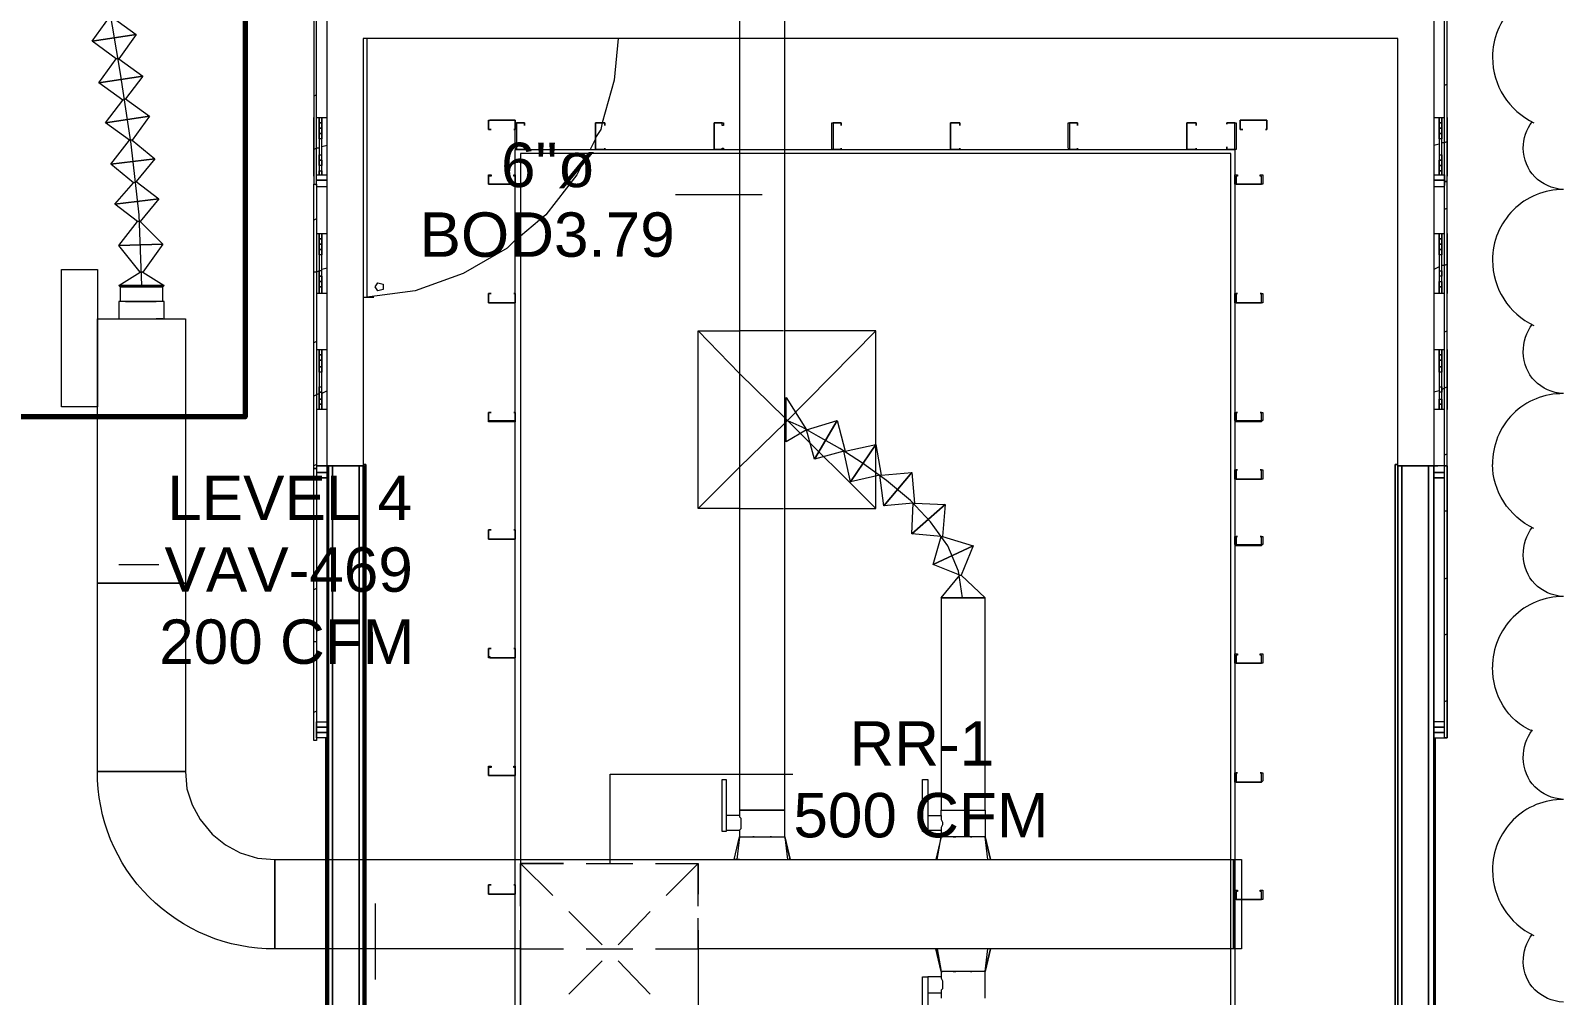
# Model space of a CAD drawing. Header units: metres. Extents: x 39 to 278, y -7 to 151.
# Drawn here: x 77.34 to 82.61, y 39.09 to 42.4 of the extents above; entities that cross this region are included whole.
import ezdxf

# ---------------------------------------------------------------- set-up
doc = ezdxf.new("R2010")
doc.units = ezdxf.units.M
doc.layers.add('HVAC - Ductos', color=5, linetype='Continuous', lineweight=50)
doc.layers.add('PDF_Geometry', color=7, linetype='Continuous', true_color=0xaaaaaa)
doc.layers.add('PDF_Text', color=7, linetype='Continuous')
doc.styles.add('PDF Helvetica', font='')
doc.styles.get('PDF Helvetica').set_extended_font_data('Helvetica')

msp = doc.modelspace()

# ---------------------------------------------------------------- linework, layer by layer
at = {"layer": 'HVAC - Ductos', "lineweight": 0}
for points in [[(77.542, 43.2247), (77.5511, 42.9771), (77.5786, 42.7388), (77.6107, 42.4959), (77.652, 42.253), (77.6886, 42.0101), (77.7161, 41.7671), (77.7253, 41.5242)], [(79.7786, 43.0963), (79.7786, 39.723), (79.7832, 39.723), (79.7924, 39.723), (79.8016, 39.723), (79.8199, 39.723), (79.8382, 39.723), (79.8566, 39.723), (79.8749, 39.723), (79.8932, 39.723), (79.9116, 39.723), (79.9208, 39.723), (79.9299, 39.723), (79.9345, 39.723), (79.9345, 43.0963)], [(77.6245, 42.4455), (77.707, 42.3859), (77.5557, 42.363), (77.6153, 42.4455), (77.5328, 42.5051), (77.684, 42.528), (77.6245, 42.4455), (77.6153, 42.4455)], [(77.6474, 42.3034), (77.7299, 42.2438), (77.5786, 42.2209), (77.6382, 42.3034), (77.5557, 42.363), (77.707, 42.3859), (77.6474, 42.3034), (77.6382, 42.3034)], [(77.6702, 42.1659), (77.7528, 42.1063), (77.6015, 42.0834), (77.6611, 42.1613), (77.5786, 42.2209), (77.7299, 42.2438), (77.6702, 42.1659), (77.6611, 42.1613)], [(77.6932, 42.0238), (77.7711, 41.9597), (77.6199, 41.9413), (77.684, 42.0238), (77.6015, 42.0834), (77.7528, 42.1063), (77.6932, 42.0238), (77.684, 42.0238)], [(77.707, 41.8817), (77.7849, 41.8222), (77.6336, 41.8038), (77.6978, 41.8771), (77.6199, 41.9413), (77.7711, 41.9597), (77.707, 41.8817), (77.6978, 41.8771)], [(79.8566, 41.8359), (79.5586, 41.8359)], [(77.7207, 41.7442), (77.7986, 41.6663), (77.6474, 41.6617), (77.7115, 41.7442), (77.6336, 41.8038), (77.7849, 41.8222), (77.7207, 41.7442), (77.7115, 41.7442)], [(77.7299, 41.5701), (77.8032, 41.5242), (77.6474, 41.5242), (77.7207, 41.5701), (77.6474, 41.6617), (77.7986, 41.6663), (77.7299, 41.5701), (77.7207, 41.5701)], [(77.8032, 41.4096), (77.8032, 41.4692), (77.7986, 41.4692), (77.7986, 41.5196), (77.8032, 41.5242), (77.794, 41.5242), (77.7803, 41.5242), (77.7528, 41.5242), (77.7253, 41.5242), (77.6978, 41.5242), (77.6702, 41.5242), (77.6565, 41.5242), (77.6474, 41.5242), (77.6565, 41.5242), (77.6702, 41.5242), (77.6978, 41.5242), (77.7253, 41.5242), (77.7528, 41.5242), (77.7803, 41.5242), (77.794, 41.5242), (77.8032, 41.5242)], [(77.6474, 41.5242), (77.652, 41.5196), (77.6565, 41.5196), (77.6702, 41.5196), (77.6978, 41.5196), (77.7253, 41.5196), (77.7528, 41.5196), (77.7757, 41.5196), (77.794, 41.5196), (77.7986, 41.5196), (77.794, 41.5196), (77.7757, 41.5196), (77.7528, 41.5196), (77.7253, 41.5196), (77.6978, 41.5196), (77.6702, 41.5196), (77.6565, 41.5196), (77.652, 41.5196), (77.652, 41.4692)], [(77.8032, 41.4692), (77.7986, 41.4692), (77.7894, 41.4692), (77.7803, 41.4692), (77.762, 41.4692), (77.7436, 41.4692), (77.7253, 41.4692), (77.707, 41.4692), (77.6886, 41.4692), (77.6702, 41.4692), (77.6611, 41.4692), (77.652, 41.4692), (77.6474, 41.4692), (77.6474, 41.4096), (77.652, 41.4096), (77.6611, 41.4096), (77.6702, 41.4096), (77.6886, 41.4096), (77.707, 41.4096), (77.7253, 41.4096), (77.7436, 41.4096), (77.7574, 41.4096), (77.7711, 41.4096)], [(77.6702, 41.4692), (77.6886, 41.4692), (77.707, 41.4692), (77.7253, 41.4692), (77.7436, 41.4692), (77.762, 41.4692), (77.7757, 41.4692)], [(77.7986, 41.4096), (77.794, 41.4096), (77.7849, 41.4096), (77.7757, 41.4096)], [(79.7786, 40.7588), (79.6366, 40.7588), (79.6366, 41.3684), (79.7786, 41.3684)], [(79.6366, 41.3684), (79.7786, 41.2217)], [(79.9299, 41.3684), (79.7786, 41.3684)], [(79.9345, 40.7588), (80.2462, 40.7588), (80.2462, 41.3684), (79.9345, 41.3684)], [(80.2462, 41.3684), (79.9345, 41.0521)], [(79.7786, 41.2217), (79.9345, 41.0705)], [(79.9345, 41.0521), (79.7786, 40.9009)], [(79.9345, 41.0705), (80.2462, 40.7588)], [(80.544, 40.4518), (80.5303, 40.5434), (80.4936, 40.6305), (80.434, 40.713), (80.3653, 40.7863), (80.2828, 40.8551), (80.2003, 40.9146), (80.1224, 40.9651), (80.049, 41.0063), (79.994, 41.0384), (79.9528, 41.0567), (79.939, 41.0613)], [(80.1362, 40.9559), (80.0353, 40.9284), (80.1132, 41.0613), (80.1408, 40.9559), (80.2462, 40.9788), (80.159, 40.8505), (80.1362, 40.9559), (80.1408, 40.9559)], [(80.2599, 40.8734), (80.159, 40.8505), (80.2462, 40.9788), (80.2645, 40.8734), (80.3699, 40.8826), (80.2736, 40.7679), (80.2599, 40.8734), (80.2645, 40.8734)], [(79.7786, 40.9009), (79.6366, 40.7588)], [(80.3745, 40.7771), (80.2736, 40.7679), (80.3699, 40.8826), (80.3791, 40.7771), (80.4845, 40.7725), (80.3699, 40.6717), (80.3745, 40.7771), (80.3791, 40.7771)], [(79.7786, 40.7588), (79.9299, 40.7588)], [(80.4708, 40.6625), (80.3699, 40.6717), (80.4845, 40.7725), (80.4753, 40.6625), (80.5808, 40.6305), (80.4432, 40.5663), (80.4708, 40.6625), (80.4753, 40.6625)], [(80.5349, 40.5296), (80.4432, 40.5663), (80.5808, 40.6305), (80.5395, 40.5296), (80.622, 40.4518), (80.4708, 40.4518), (80.4708, 39.723), (80.4799, 39.723), (80.4936, 39.723), (80.5074, 39.723), (80.5258, 39.723), (80.544, 39.723), (80.567, 39.723), (80.5853, 39.723), (80.599, 39.723), (80.6128, 39.723), (80.6174, 39.723), (80.622, 39.723), (80.622, 39.6313), (80.6174, 39.6313), (80.6128, 39.6313), (80.599, 39.6313), (80.5853, 39.6313), (80.567, 39.6313), (80.544, 39.6313), (80.5258, 39.6313), (80.5074, 39.6313), (80.4936, 39.6313), (80.4799, 39.6313), (80.4753, 39.6313), (80.4708, 39.6313), (80.4524, 39.5534)], [(77.6474, 40.5663), (77.7849, 40.5663)], [(80.4249, 39.7046), (80.4708, 39.7046), (80.4708, 39.723), (80.4799, 39.723), (80.4936, 39.723), (80.5074, 39.723), (80.5258, 39.723), (80.544, 39.723), (80.567, 39.723), (80.5853, 39.723), (80.599, 39.723), (80.6128, 39.723), (80.6174, 39.723), (80.622, 39.723), (80.622, 40.4518), (80.4708, 40.4518), (80.5349, 40.5296), (80.5395, 40.5296)], [(79.334, 39.5396), (79.334, 39.8467), (79.962, 39.8467)], [(79.7786, 39.5534), (79.774, 39.5534), (79.7649, 39.5534), (79.7603, 39.5534), (79.7786, 39.6313), (79.7832, 39.6313), (79.7878, 39.6313), (79.7924, 39.6313), (79.8016, 39.6313), (79.8199, 39.6313), (79.8382, 39.6313), (79.8566, 39.6313), (79.8749, 39.6313), (79.8932, 39.6313), (79.9116, 39.6313), (79.9208, 39.6313), (79.9253, 39.6313), (79.9299, 39.6313), (79.9345, 39.6313), (79.9345, 39.723), (79.9299, 39.723), (79.9208, 39.723), (79.9116, 39.723), (79.8932, 39.723), (79.8749, 39.723), (79.8566, 39.723), (79.8382, 39.723), (79.8199, 39.723), (79.8016, 39.723), (79.7924, 39.723), (79.7832, 39.723), (79.7786, 39.723), (79.7786, 39.7046), (79.7328, 39.7046)], [(79.7328, 39.7), (79.7328, 39.6955), (79.7328, 39.6909), (79.7328, 39.6863), (79.7328, 39.6771), (79.7328, 39.6725), (79.7328, 39.6634), (79.7328, 39.6588), (79.7328, 39.6542), (79.7786, 39.6542), (79.7786, 39.6313), (79.7695, 39.5534)], [(79.7786, 39.7046), (79.7786, 39.7), (79.7832, 39.6955), (79.7832, 39.6909), (79.7832, 39.6817), (79.7832, 39.6725), (79.7832, 39.6634), (79.7832, 39.6588), (79.7786, 39.6542)], [(80.4249, 39.7), (80.4249, 39.6955), (80.4249, 39.6909), (80.4249, 39.6863), (80.4249, 39.6771), (80.4249, 39.6725), (80.4249, 39.6634), (80.4249, 39.6588), (80.4249, 39.6542), (80.4708, 39.6542), (80.4708, 39.6313), (80.4753, 39.6313), (80.4708, 39.6313)], [(80.4708, 39.7046), (80.4708, 39.7), (80.4708, 39.6955), (80.4708, 39.6909), (80.4753, 39.6817), (80.4753, 39.6725), (80.4708, 39.6634), (80.4708, 39.6588), (80.4708, 39.6542)], [(79.7649, 39.5534), (79.7603, 39.5534), (79.7786, 39.6313)], [(79.7832, 39.6313), (79.7878, 39.6313)], [(79.8016, 39.6313), (79.8062, 39.6313)], [(79.852, 39.6313), (79.8566, 39.6313), (79.8612, 39.6313)], [(79.8795, 39.6313), (79.884, 39.6313), (79.8886, 39.6313), (79.884, 39.6313)], [(79.907, 39.6313), (79.9116, 39.6313)], [(79.9162, 39.6313), (79.9208, 39.6313)], [(79.9299, 39.6313), (79.9345, 39.6313), (79.9436, 39.5534)], [(79.9528, 39.5534), (79.9345, 39.6313), (79.9528, 39.5534)], [(80.457, 39.5534), (80.4708, 39.6313), (80.4524, 39.5534), (80.457, 39.5534), (80.4616, 39.5534), (80.4708, 39.5534)], [(80.6403, 39.5534), (80.622, 39.6313), (80.6403, 39.5534)], [(80.6312, 39.5534), (80.622, 39.6313)], [(80.2462, 38.3204), (79.6366, 38.93), (79.027, 38.93), (79.027, 39.2463), (78.1836, 39.2463), (78.1836, 39.5534), (81.4745, 39.5534), (81.4745, 39.2463), (79.6366, 39.2463), (79.6366, 38.93)], [(79.1736, 39.5396), (79.027, 39.5396), (79.027, 39.4342)], [(79.137, 39.4296), (79.027, 39.5396)], [(79.2516, 39.5396), (79.412, 39.5396)], [(79.4899, 39.5396), (79.6366, 39.5396), (79.6366, 39.4342)], [(79.7832, 39.5534), (79.8016, 39.5534), (79.8062, 39.5534)], [(79.8108, 39.5534), (79.8153, 39.5534), (79.8245, 39.5534), (79.8336, 39.5534), (79.8382, 39.5534)], [(79.8428, 39.5534), (79.8658, 39.5534), (79.8703, 39.5534)], [(79.8749, 39.5534), (79.8886, 39.5534), (79.8978, 39.5534), (79.9024, 39.5534), (79.9116, 39.5534), (79.9253, 39.5534)], [(79.8749, 39.5534), (79.8749, 39.5534)], [(79.9299, 39.5534), (79.939, 39.5534), (79.9436, 39.5534), (79.9482, 39.5534), (79.9528, 39.5534), (79.9482, 39.5534), (79.9528, 39.5534), (79.9482, 39.5534)], [(80.4524, 39.5534), (80.4524, 39.5534)], [(80.4753, 39.5534), (80.4936, 39.5534)], [(80.4982, 39.5534), (80.5028, 39.5534), (80.512, 39.5534), (80.5258, 39.5534), (80.5303, 39.5534), (80.5349, 39.5534), (80.5578, 39.5534), (80.5624, 39.5534), (80.567, 39.5534), (80.5808, 39.5534), (80.5899, 39.5534), (80.5945, 39.5534), (80.599, 39.5534), (80.6174, 39.5534), (80.6266, 39.5534)], [(80.6312, 39.5534), (80.6312, 39.5534)], [(80.6358, 39.5534), (80.6403, 39.5534)], [(80.6403, 39.5534), (80.6403, 39.5534)], [(78.5274, 39.4021), (78.5274, 39.1409)], [(79.3066, 39.26), (79.192, 39.3746)], [(79.027, 39.3517), (79.027, 39.2463), (79.1736, 39.2463)], [(79.4899, 39.2463), (79.6366, 39.2463), (79.6366, 39.3517)], [(79.2516, 39.2463), (79.412, 39.2463)], [(79.4716, 39.0904), (79.3616, 39.205)], [(80.457, 39.2463), (80.4708, 39.1684), (80.4708, 39.15), (80.4249, 39.15), (80.4249, 39.1454), (80.4249, 39.1409), (80.4249, 39.1363), (80.4249, 39.1317), (80.4249, 39.1225), (80.4249, 39.1179), (80.4249, 39.1088), (80.4249, 39.1042), (80.4249, 39.0996)], [(80.4708, 39.2463), (80.4616, 39.2463), (80.457, 39.2463), (80.4524, 39.2463)], [(80.4524, 39.2463), (80.4708, 39.1684), (80.4524, 39.2463)], [(80.4524, 39.2463), (80.4524, 39.2463)], [(80.4936, 39.2463), (80.4753, 39.2463)], [(80.6266, 39.2463), (80.6174, 39.2463), (80.599, 39.2463), (80.5945, 39.2463), (80.5899, 39.2463), (80.5808, 39.2463), (80.567, 39.2463), (80.5624, 39.2463), (80.5578, 39.2463), (80.5349, 39.2463), (80.5303, 39.2463), (80.5258, 39.2463), (80.512, 39.2463), (80.5028, 39.2463), (80.4982, 39.2463)], [(80.6403, 39.2463), (80.622, 39.1684), (80.6403, 39.2463), (80.6358, 39.2463)], [(80.622, 39.1684), (80.6312, 39.2463)], [(80.6312, 39.2463), (80.6312, 39.2463)], [(80.6403, 39.2463), (80.6403, 39.2463)], [(80.622, 39.0767), (80.622, 39.1684), (80.6174, 39.1684), (80.6128, 39.1684), (80.599, 39.1684), (80.5853, 39.1684), (80.567, 39.1684), (80.544, 39.1684), (80.5258, 39.1684), (80.5074, 39.1684), (80.4936, 39.1684), (80.4799, 39.1684), (80.4753, 39.1684), (80.4708, 39.1684), (80.4753, 39.1684), (80.4708, 39.1684)], [(80.4708, 39.15), (80.4708, 39.1454), (80.4753, 39.1363), (80.4753, 39.1271), (80.4753, 39.1179), (80.4753, 39.1088), (80.4708, 39.1042), (80.4708, 39.0996), (80.4708, 39.095)], [(80.4249, 39.095), (80.4708, 39.095), (80.4708, 39.0767)]]:
    msp.add_lwpolyline(points, dxfattribs=at)
for points in [[(82.7441, 42.6884, 0.424968), (82.6066, 42.5509, 0.417472), (82.3637, 42.308, 0.290844), (82.5058, 42.0834)], [(82.6066, 41.8542, 0.417516), (82.3637, 41.6113, 0.29064), (82.5058, 41.3867)], [(82.6066, 39.7596, 0.417516), (82.3637, 39.5167, 0.290643), (82.5058, 39.2921)]]:
    msp.add_lwpolyline(points, format="xyb", dxfattribs=at)
for points in [[(77.4503, 41.5792), (77.574, 41.5792), (77.574, 41.1072), (77.4503, 41.1072)], [(77.7986, 41.5196), (77.7894, 41.5196), (77.7757, 41.5196), (77.762, 41.5196), (77.7436, 41.5196), (77.7253, 41.5196), (77.707, 41.5196), (77.6886, 41.5196), (77.6702, 41.5196), (77.6611, 41.5196), (77.652, 41.5196), (77.6611, 41.5196), (77.6702, 41.5196), (77.6886, 41.5196), (77.707, 41.5196), (77.7253, 41.5196), (77.7436, 41.5196), (77.762, 41.5196), (77.7757, 41.5196), (77.7894, 41.5196)], [(77.8766, 41.4096), (77.8766, 40.5021), (77.574, 40.5021), (77.574, 41.4096)], [(80.1132, 41.0613), (80.0353, 40.9284), (80.0078, 41.0292), (79.939, 40.988), (79.939, 41.1392), (80.0078, 41.0292)], [(77.574, 39.8559), (77.574, 40.5021), (77.8766, 40.5021), (77.8766, 39.8559)], [(80.622, 40.4518), (80.6174, 40.4518), (80.6128, 40.4518), (80.599, 40.4518), (80.5853, 40.4518), (80.567, 40.4518), (80.544, 40.4518), (80.5258, 40.4518), (80.5074, 40.4518), (80.4936, 40.4518), (80.4799, 40.4518), (80.4708, 40.4518), (80.4799, 40.4518), (80.4936, 40.4518), (80.5074, 40.4518), (80.5258, 40.4518), (80.544, 40.4518), (80.567, 40.4518), (80.5853, 40.4518), (80.599, 40.4518), (80.6128, 40.4518), (80.6174, 40.4518)], [(79.719, 39.8284), (79.7328, 39.8284), (79.7328, 39.6496), (79.719, 39.6496)], [(80.4066, 39.8284), (80.4249, 39.8284), (80.4249, 39.6496), (80.4066, 39.6496)], [(79.8291, 39.6313), (79.8245, 39.6313)], [(80.5212, 39.6313), (80.5166, 39.6313), (80.512, 39.6313), (80.5166, 39.6313)], [(80.5762, 39.6313), (80.5716, 39.6313)], [(81.4745, 39.2463), (81.4745, 39.5534), (81.502, 39.5534), (81.502, 39.2463)], [(80.4249, 38.9713), (80.4066, 38.9713), (80.4066, 39.15), (80.4249, 39.15)], [(80.512, 39.1684), (80.5166, 39.1684), (80.5212, 39.1684), (80.5166, 39.1684)], [(80.5716, 39.1684), (80.5762, 39.1684)]]:
    msp.add_lwpolyline(points, close=True, dxfattribs=at)
msp.add_lwpolyline([(77.574, 39.8559), (77.8766, 39.8559), (77.8811, 39.7963), (77.8995, 39.7413), (77.927, 39.6909), (77.9682, 39.6404), (78.014, 39.6038), (78.0644, 39.5763), (78.124, 39.558), (78.1836, 39.5534), (78.1836, 39.2463, -0.417316)], format="xyb", close=True, dxfattribs=at)
for centre, radius, start, end in [((82.6024, 40.9142), 0.2388, 88.9998, 181.0002), ((82.6052, 40.2147), 0.2416, 89.6739, 180.3101)]:
    msp.add_arc(centre, radius, start, end, dxfattribs=at)
for points in [[(82.4691, 41.9963), (82.4691, 42.0284), (82.4782, 42.0605), (82.5012, 42.088)], [(82.6066, 41.8542), (82.5287, 41.8588), (82.4691, 41.9184), (82.4691, 41.9963)], [(82.4691, 41.2951), (82.4691, 41.3317), (82.4782, 41.3638), (82.5012, 41.3913)], [(82.6066, 41.153), (82.5287, 41.1576), (82.4691, 41.2171), (82.4691, 41.2951)], [(82.5058, 40.69), (82.4187, 40.7313), (82.3637, 40.8184), (82.3637, 40.9101)], [(82.4691, 40.5984), (82.4691, 40.635), (82.4782, 40.6671), (82.5012, 40.6946)], [(82.6066, 40.4563), (82.5287, 40.4609), (82.4691, 40.5205), (82.4691, 40.5984)], [(82.5012, 39.9934), (82.4141, 40.03), (82.3637, 40.1171), (82.3637, 40.2134)], [(82.4691, 39.9018), (82.4691, 39.9384), (82.4782, 39.9705), (82.5012, 39.998)], [(82.6066, 39.7596), (82.5287, 39.7642), (82.4691, 39.8238), (82.4691, 39.9018)], [(82.4691, 39.2004), (82.4691, 39.2371), (82.4782, 39.2692), (82.5012, 39.2967)], [(82.6066, 39.063), (82.5287, 39.0676), (82.4691, 39.1271), (82.4691, 39.2004)]]:
    msp.add_open_spline(points, degree=3, dxfattribs=at)
at = {"layer": 'PDF_Geometry', "lineweight": 0}
for points in [[(78.3166, 45.7868), (78.3257, 45.7868), (78.3257, 44.8059), (78.3166, 44.8059), (78.3166, 43.8297), (78.3257, 43.8297), (78.3257, 42.8534), (78.3166, 42.8534), (78.3166, 41.8725), (78.3257, 41.8725), (78.3257, 40.8963), (78.3166, 40.8963)], [(78.3624, 39.9705), (78.3624, 36.5742), (78.3624, 39.9705), (78.3257, 39.9705), (78.3257, 39.9613), (78.3166, 39.9613), (78.3166, 40.8963), (78.3166, 41.8725), (78.3257, 41.8725), (78.3257, 42.8534), (78.3166, 42.8534), (78.3166, 43.8297), (78.3257, 43.8297), (78.3257, 44.8059), (78.3166, 44.8059), (78.3166, 45.7868), (78.3257, 45.7868)], [(82.1987, 39.9705), (82.2078, 39.9705), (82.2078, 40.9055), (82.2078, 39.9705), (82.1987, 39.9705), (82.1987, 40.9055), (82.2078, 40.9055), (82.2078, 41.8817), (82.1987, 41.8817), (82.1987, 42.858), (82.2078, 42.858), (82.2078, 43.8389), (82.1987, 43.8389), (82.1987, 44.8151), (82.2078, 44.8151), (82.2078, 45.7913)], [(82.2078, 40.9055), (82.1987, 40.9055), (82.1987, 41.8817), (82.2078, 41.8817), (82.2078, 42.858), (82.1987, 42.858), (82.1987, 43.8389), (82.2078, 43.8389), (82.2078, 44.8151), (82.1987, 44.8151), (82.1987, 45.7913), (82.2078, 45.7913)], [(78.4998, 41.483), (78.4998, 42.3722)], [(79.3616, 42.3722), (79.3478, 42.2301), (79.3066, 42.0834), (79.302, 42.0605), (79.2836, 42.033)], [(82.2078, 42.2163), (82.1987, 42.2117)], [(78.3257, 42.1797), (78.3166, 42.1751)], [(78.3166, 41.9001), (78.3166, 42.1018)], [(78.3257, 42.1018), (78.3349, 42.1018), (78.3349, 41.9047), (78.3349, 41.9184), (78.344, 41.9184), (78.344, 41.9047), (78.344, 42.1018), (78.3624, 42.1018)], [(82.162, 42.1018), (82.1804, 42.1018), (82.1804, 41.9047), (82.1804, 41.9184), (82.1895, 41.9184), (82.1895, 41.9047), (82.1895, 42.1018), (82.1987, 42.1018)], [(82.2078, 42.1018), (82.2078, 41.9001)], [(78.9262, 42.0605), (78.9262, 42.0605)], [(79.0041, 42.0605), (79.0041, 42.0605)], [(79.0132, 42.0834), (79.0132, 42.0834)], [(79.0407, 42.0742), (79.0407, 42.0742)], [(79.3157, 42.0742), (79.3157, 42.0742)], [(79.6916, 42.0834), (79.6916, 42.0834)], [(79.6916, 42.0834), (79.6916, 42.0834)], [(80.0995, 42.0834), (80.0995, 42.0834)], [(80.127, 42.0742), (80.127, 42.0742)], [(80.5028, 42.0834), (80.5028, 42.0834)], [(80.5028, 42.0834), (80.5028, 42.0834)], [(80.5349, 42.0742), (80.5349, 42.0742)], [(80.9108, 42.0834), (80.9108, 42.0834)], [(80.9382, 42.0742), (80.9382, 42.0742)], [(81.3141, 42.0834), (81.3141, 42.0834)], [(81.3141, 42.0834), (81.3141, 42.0834)], [(81.3462, 42.0742), (81.3462, 42.0742)], [(81.4516, 42.0788), (81.4516, 42.0788)], [(81.4791, 42.0834), (81.4791, 42.0834)], [(81.5066, 42.0605), (81.5066, 42.0605)], [(81.5845, 42.0605), (81.5845, 42.0605)], [(78.3349, 41.9963), (78.3257, 41.9963), (78.3166, 41.9917)], [(78.3624, 42.0055), (78.344, 42.0009)], [(79.0407, 41.9963), (79.0407, 41.9963)], [(79.2836, 42.0284), (79.2653, 41.9917)], [(79.3157, 41.9963), (79.3157, 41.9963)], [(80.127, 41.9963), (80.127, 41.9963)], [(80.5349, 41.9963), (80.5349, 41.9963)], [(80.9382, 41.9963), (80.9382, 41.9963)], [(81.3462, 41.9963), (81.3462, 41.9963)], [(81.4516, 42.0009), (81.4516, 42.0009)], [(82.1804, 42.0101), (82.162, 42.0055)], [(82.2078, 42.0192), (82.1987, 42.0147), (82.1895, 42.0147)], [(78.344, 41.9551), (78.344, 41.9367), (78.3349, 41.9367), (78.3349, 41.9184), (78.344, 41.9184), (78.344, 41.9367), (78.3349, 41.9367), (78.3349, 41.9551), (78.344, 41.9551), (78.3349, 41.9551), (78.3349, 41.9734), (78.344, 41.9734)], [(79.2562, 41.978), (79.2194, 41.9047), (79.114, 41.7671), (79.027, 41.6938)], [(82.1804, 41.9734), (82.1895, 41.9734)], [(82.1895, 41.9551), (82.1804, 41.9551)], [(82.1895, 41.9734), (82.1895, 41.9551)], [(78.3257, 41.8679), (78.3257, 41.8863), (78.3624, 41.8863), (78.3257, 41.8863), (78.3257, 41.9047), (78.3624, 41.9047)], [(82.162, 41.9047), (82.1987, 41.9047), (82.1987, 41.8863), (82.1987, 41.8679)], [(82.162, 41.8863), (82.1987, 41.8863), (82.162, 41.8863)], [(78.3624, 41.8634), (78.3257, 41.8634)], [(79.0086, 41.8725), (79.0086, 41.8725)], [(79.0086, 41.8725), (79.0086, 41.8725)], [(81.4836, 41.8725), (81.4836, 41.8725)], [(81.5708, 41.8725), (81.5708, 41.8725)], [(82.1987, 41.8634), (82.162, 41.8634)], [(82.2078, 41.7901), (82.1987, 41.7855)], [(78.3257, 41.7534), (78.3166, 41.7488)], [(78.3166, 41.4967), (78.3166, 41.703)], [(78.3257, 41.703), (78.3349, 41.703), (78.3349, 41.4967), (78.3257, 41.4967)], [(78.3624, 41.4967), (78.344, 41.4967), (78.344, 41.703), (78.3624, 41.703)], [(79.0086, 41.6801), (78.9812, 41.6526), (78.8299, 41.5655), (78.6648, 41.5059), (78.4907, 41.483)], [(82.162, 41.703), (82.1804, 41.703), (82.1804, 41.4967), (82.162, 41.4967)], [(82.1987, 41.4967), (82.1895, 41.4967), (82.1895, 41.703), (82.1987, 41.703)], [(82.2078, 41.703), (82.2078, 41.4967)], [(78.344, 41.5746), (78.3349, 41.5746), (78.3257, 41.5701), (78.3166, 41.5701)], [(78.344, 41.5563), (78.344, 41.538), (78.3349, 41.538), (78.3349, 41.5563), (78.344, 41.5563), (78.3349, 41.5563), (78.3349, 41.5746)], [(78.3624, 41.5838), (78.344, 41.5792)], [(82.1804, 41.5884), (82.162, 41.5792)], [(82.1804, 41.5746), (82.1895, 41.5746), (82.1895, 41.5563), (82.1804, 41.5563), (82.1804, 41.538), (82.1895, 41.538), (82.1895, 41.5563), (82.1804, 41.5563)], [(82.2078, 41.5975), (82.1987, 41.5929), (82.1895, 41.5929)], [(78.5228, 41.483), (78.4861, 41.483)], [(78.9262, 41.4967), (78.9262, 41.4967)], [(79.0041, 41.4967), (79.0041, 41.4967)], [(79.0086, 41.4646), (79.0086, 41.4646)], [(79.0086, 41.4646), (79.0086, 41.4646)], [(81.4836, 41.4646), (81.4836, 41.4646)], [(81.4882, 41.4967), (81.4882, 41.4967)], [(81.5662, 41.4967), (81.5662, 41.4967)], [(81.5708, 41.4646), (81.5708, 41.4646)], [(82.2078, 41.3684), (82.1987, 41.3638)], [(78.3257, 41.3317), (78.3166, 41.3271)], [(78.3166, 41.098), (78.3166, 41.3042)], [(78.3257, 41.3042), (78.3349, 41.3042), (78.3349, 41.098), (78.3257, 41.098)], [(78.3624, 41.098), (78.344, 41.098), (78.344, 41.3042), (78.3624, 41.3042)], [(82.162, 41.3042), (82.1804, 41.3042), (82.1804, 41.098), (82.162, 41.098)], [(82.1987, 41.098), (82.1895, 41.098), (82.1895, 41.3042), (82.1987, 41.3042)], [(82.2078, 41.3042), (82.2078, 41.098)], [(78.3349, 41.153), (78.3257, 41.1484), (78.3166, 41.1438)], [(78.344, 41.1576), (78.344, 41.1346), (78.3349, 41.1346), (78.3349, 41.1576), (78.344, 41.1576), (78.3349, 41.1576), (78.3349, 41.1759), (78.344, 41.1759)], [(78.3624, 41.1621), (78.344, 41.153)], [(82.1804, 41.1621), (82.162, 41.1576)], [(82.1804, 41.1759), (82.1895, 41.1759), (82.1895, 41.1576), (82.1804, 41.1576), (82.1804, 41.1346), (82.1895, 41.1346), (82.1895, 41.1576), (82.1804, 41.1576)], [(82.2078, 41.1759), (82.1987, 41.1713), (82.1895, 41.1667)], [(78.9262, 41.0888), (78.9262, 41.0888)], [(79.0041, 41.0888), (79.0041, 41.0888)], [(79.0086, 41.0613), (79.0086, 41.0613)], [(81.4836, 41.0613), (81.4836, 41.0613)], [(81.4882, 41.0888), (81.4882, 41.0888)], [(81.5662, 41.0888), (81.5662, 41.0888)], [(81.5708, 41.0613), (81.5708, 41.0613)], [(82.2078, 40.9467), (82.1987, 40.9421)], [(78.3257, 40.9101), (78.3166, 40.9055)], [(78.3257, 40.9055), (78.3257, 40.8826), (78.3257, 40.8642), (78.3624, 40.8642), (78.3257, 40.8642), (78.3257, 40.0072)], [(78.4861, 36.6934), (78.4861, 40.9055), (78.4861, 36.6934), (78.3624, 36.6934), (78.3624, 40.9055), (78.4907, 40.9055), (78.4907, 36.6934), (78.4953, 36.698), (78.4907, 36.6934), (78.4907, 40.9055), (78.4907, 36.6934), (78.4907, 40.9055), (78.4861, 40.9055), (78.4724, 40.9055), (78.4724, 36.6934), (78.4724, 40.9055), (78.3807, 40.9055), (78.3807, 36.6934), (78.3807, 40.9055), (78.367, 40.9055), (78.367, 36.6934), (78.367, 40.9055), (78.3624, 40.9055), (78.3624, 36.5742)], [(81.4882, 40.8917), (81.4882, 40.8917)], [(81.5662, 40.8917), (81.5662, 40.8917)], [(82.1987, 40.0072), (82.1987, 40.8642), (82.162, 40.8642), (82.1987, 40.8642), (82.1987, 40.8826), (82.162, 40.8826), (82.1987, 40.8826), (82.1987, 40.9055), (82.162, 40.9055), (82.162, 36.6934), (82.0382, 36.6934), (82.0382, 40.9055), (82.0382, 36.6934)], [(82.162, 36.5742), (82.162, 40.9055), (82.162, 36.6934), (82.162, 40.9055), (82.1437, 40.9055), (82.1437, 36.6934), (82.1437, 40.9055), (82.052, 40.9055), (82.052, 36.6934), (82.052, 40.9055), (82.0382, 40.9055), (82.0382, 36.6934), (82.0382, 40.9055), (82.162, 40.9055), (82.1758, 40.9055)], [(82.0382, 40.9055), (82.0382, 36.6934), (82.0382, 40.9055)], [(82.162, 40.9055), (82.162, 40.9055)], [(78.3624, 40.8826), (78.3257, 40.8826), (78.3624, 40.8826)], [(81.4836, 40.8596), (81.4836, 40.8596)], [(81.5708, 40.8596), (81.5708, 40.8596)], [(78.3257, 40.7268), (78.3166, 40.7222)], [(82.2078, 40.7496), (82.1987, 40.7496)], [(78.9262, 40.6855), (78.9262, 40.6855)], [(79.0041, 40.6855), (79.0041, 40.6855)], [(79.0086, 40.6534), (79.0086, 40.6534)], [(79.0086, 40.6534), (79.0086, 40.6534)], [(81.4836, 40.635), (81.4836, 40.635)], [(81.4882, 40.6625), (81.4882, 40.6625)], [(81.5662, 40.6625), (81.5662, 40.6625)], [(81.5708, 40.635), (81.5708, 40.635)], [(82.2078, 40.5205), (82.1987, 40.5159)], [(78.3257, 40.4838), (78.3166, 40.4792)], [(82.2078, 40.328), (82.1987, 40.3234)], [(78.3257, 40.3005), (78.3166, 40.3005)], [(78.9262, 40.2776), (78.9262, 40.2776)], [(79.0041, 40.2776), (79.0041, 40.2776)], [(81.4836, 40.2271), (81.4836, 40.2271)], [(81.5708, 40.2271), (81.5708, 40.2271)], [(82.2078, 40.0988), (82.1987, 40.0942)], [(78.3257, 40.0621), (78.3166, 40.0576)], [(78.3257, 39.9705), (78.3257, 39.9888), (78.3624, 39.9888), (78.3257, 39.9888), (78.3257, 40.0072), (78.3624, 40.0072), (78.3257, 40.0072), (78.3257, 40.0255), (78.3624, 40.0255)], [(82.162, 39.9705), (82.162, 36.6934), (82.1666, 36.6934), (82.1666, 39.9705), (82.1666, 36.6934), (82.162, 36.6934), (82.162, 39.9705), (82.1987, 39.9705), (82.1987, 39.9888), (82.162, 39.9888), (82.1987, 39.9888), (82.1987, 40.0072), (82.162, 40.0072), (82.1987, 40.0072), (82.1987, 40.0255), (82.162, 40.0255)], [(79.0086, 39.8421), (79.0086, 39.8421)], [(79.0086, 39.8421), (79.0086, 39.8421)], [(81.4882, 39.8513), (81.4882, 39.8513)], [(81.5662, 39.8513), (81.5662, 39.8513)], [(78.9262, 39.4663), (78.9262, 39.4663)], [(79.0041, 39.4663), (79.0041, 39.4663)], [(81.4836, 39.4159), (81.4836, 39.4159)], [(81.5708, 39.4159), (81.5708, 39.4159)]]:
    msp.add_lwpolyline(points, dxfattribs=at)
for points in [[(82.0382, 45.8051), (82.162, 45.8051), (82.1482, 45.8051), (82.162, 45.8051), (82.162, 40.9055), (82.0382, 40.9055), (82.0382, 42.3722), (78.4861, 42.3722), (78.4861, 40.9055), (78.3624, 40.9055), (78.3624, 45.7913), (78.3257, 45.7913), (78.3624, 45.7913), (78.4861, 45.7913), (78.4861, 42.4959), (82.0382, 42.4959)], [(78.3349, 42.0834), (78.3349, 42.1018), (78.344, 42.1018), (78.344, 42.0834)], [(82.1895, 42.1018), (82.1895, 42.0834), (82.1804, 42.0834), (82.1804, 42.1018)], [(78.344, 42.0651), (78.3349, 42.0651), (78.3349, 42.0834), (78.344, 42.0834)], [(78.344, 42.0467), (78.3349, 42.0467), (78.3349, 42.0651), (78.344, 42.0651)], [(78.344, 42.0284), (78.3349, 42.0284), (78.3349, 42.0467), (78.344, 42.0467)], [(79.0086, 42.088), (79.0086, 42.0926), (78.9216, 42.0926), (78.917, 42.088), (78.917, 42.0605), (78.9262, 42.0605), (78.917, 42.0605), (78.917, 42.088), (78.917, 42.0926), (78.9216, 42.0926), (79.0086, 42.0926), (79.0086, 42.088), (79.0086, 42.0605)], [(79.0041, 42.0605), (79.0086, 42.0605)], [(79.0132, 41.9917), (79.0086, 41.9963), (79.0086, 42.0834), (79.0132, 42.0834), (79.0407, 42.0834), (79.0407, 42.0742), (79.0407, 42.0834), (79.0132, 42.0834), (79.0132, 41.9963), (79.0132, 41.9917), (79.0407, 41.9917)], [(79.2882, 41.9917), (79.2836, 41.9917), (79.2836, 41.9963), (79.2836, 42.0834), (79.2882, 42.0834), (79.3157, 42.0834), (79.3157, 42.0742), (79.3157, 42.0834), (79.2882, 42.0834), (79.2836, 42.0834), (79.2836, 41.9963), (79.2836, 41.9917), (79.2882, 41.9917), (79.3157, 41.9917)], [(79.6916, 41.9917), (79.6916, 41.9963), (79.6916, 42.0834), (79.7236, 42.0834), (79.7236, 42.0742), (79.719, 42.0742), (79.719, 42.0834), (79.6916, 42.0834), (79.6916, 41.9963), (79.6916, 41.9917), (79.719, 41.9917), (79.719, 41.9963), (79.7236, 41.9963), (79.7236, 41.9917)], [(80.0995, 41.9917), (80.0949, 41.9917), (80.0949, 41.9963), (80.0949, 42.0834), (80.0995, 42.0834), (80.127, 42.0834), (80.127, 42.0742), (80.127, 42.0834), (80.0995, 42.0834), (80.0995, 41.9963), (80.0995, 41.9917), (80.127, 41.9917)], [(80.5028, 41.9917), (80.5028, 41.9963), (80.5028, 42.0834), (80.5349, 42.0834), (80.5349, 42.0742), (80.5349, 42.0834), (80.5028, 42.0834), (80.5028, 41.9963), (80.5028, 41.9917), (80.5349, 41.9917)], [(80.9108, 41.9917), (80.9062, 41.9963), (80.9062, 42.0834), (80.9108, 42.0834), (80.9382, 42.0834), (80.9382, 42.0742), (80.9382, 42.0834), (80.9108, 42.0834), (80.9108, 41.9963), (80.9108, 41.9917), (80.9382, 41.9917)], [(81.3141, 41.9917), (81.3141, 41.9963), (81.3141, 42.0834), (81.3462, 42.0834), (81.3462, 42.0742), (81.3462, 42.0834), (81.3141, 42.0834), (81.3141, 41.9963), (81.3141, 41.9917), (81.3462, 41.9917)], [(81.4516, 42.0788), (81.4516, 42.0834)], [(81.4791, 42.0834), (81.4836, 42.0834), (81.4836, 41.9963), (81.4836, 41.9917), (81.4791, 41.9917), (81.4516, 41.9917), (81.4516, 42.0009), (81.4516, 41.9917), (81.4791, 41.9917), (81.4791, 41.9963), (81.4791, 42.0834), (81.4516, 42.0834)], [(81.5891, 42.088), (81.5891, 42.0926), (81.502, 42.0926), (81.4974, 42.0926), (81.4974, 42.088), (81.4974, 42.0605), (81.5066, 42.0605), (81.4974, 42.0605), (81.4974, 42.088), (81.4974, 42.0926), (81.502, 42.0926), (81.5891, 42.0926), (81.5891, 42.088), (81.5891, 42.0605)], [(81.5845, 42.0605), (81.5891, 42.0605)], [(82.1895, 42.0834), (82.1895, 42.0651), (82.1804, 42.0651), (82.1804, 42.0834)], [(82.1895, 42.0651), (82.1895, 42.0467), (82.1804, 42.0467), (82.1804, 42.0651)], [(82.1895, 42.0467), (82.1895, 42.0284), (82.1804, 42.0284), (82.1804, 42.0467)], [(81.4791, 41.9917), (81.4791, 41.978), (81.4791, 37.1012), (81.4791, 37.083), (79.0086, 37.083), (79.0086, 37.1012), (79.0086, 41.978), (79.0086, 41.9917)], [(79.0407, 41.9963), (79.0407, 41.9917)], [(79.3157, 41.9963), (79.3157, 41.9917)], [(80.127, 41.9963), (80.127, 41.9917)], [(80.5349, 41.9963), (80.5349, 41.9917)], [(80.9382, 41.9963), (80.9382, 41.9917)], [(81.3462, 41.9963), (81.3462, 41.9917)], [(79.027, 41.978), (79.027, 37.1012), (81.4654, 37.1012), (81.4654, 41.978)], [(82.1895, 41.9551), (82.1895, 41.9367), (82.1804, 41.9367), (82.1804, 41.9551)], [(82.1895, 41.9367), (82.1895, 41.9184), (82.1804, 41.9184), (82.1804, 41.9367)], [(78.9262, 41.9047), (78.9262, 41.9001), (78.917, 41.9001), (78.917, 41.8725), (78.9216, 41.8725), (79.0086, 41.8725), (79.0086, 41.9001), (79.0041, 41.9001), (79.0041, 41.9047), (79.0086, 41.9047), (79.0086, 41.8725), (78.9216, 41.8725), (78.917, 41.8725), (78.917, 41.9047)], [(81.4882, 41.9047), (81.4882, 41.9001), (81.4836, 41.9001), (81.4836, 41.8725), (81.5708, 41.8725), (81.5708, 41.9001), (81.5662, 41.9001), (81.5662, 41.9047), (81.5754, 41.9047), (81.5754, 41.8725), (81.5708, 41.8725), (81.4836, 41.8725), (81.4791, 41.8725), (81.4791, 41.9047)], [(78.3349, 41.6847), (78.3349, 41.703), (78.344, 41.703), (78.344, 41.6847)], [(78.344, 41.6663), (78.3349, 41.6663), (78.3349, 41.6847), (78.344, 41.6847)], [(82.1895, 41.703), (82.1895, 41.6847), (82.1804, 41.6847), (82.1804, 41.703)], [(82.1895, 41.6847), (82.1895, 41.6663), (82.1804, 41.6663), (82.1804, 41.6847)], [(78.344, 41.648), (78.3349, 41.648), (78.3349, 41.6663), (78.344, 41.6663)], [(78.344, 41.6296), (78.3349, 41.6296), (78.3349, 41.648), (78.344, 41.648)], [(82.1895, 41.6663), (82.1895, 41.648), (82.1804, 41.648), (82.1804, 41.6663)], [(82.1895, 41.648), (82.1895, 41.6296), (82.1804, 41.6296), (82.1804, 41.648)], [(78.344, 41.5196), (78.3349, 41.5196), (78.3349, 41.538), (78.344, 41.538)], [(78.344, 41.5196), (78.344, 41.4967), (78.3349, 41.4967), (78.3349, 41.5196)], [(78.5274, 41.5196), (78.5366, 41.5334), (78.5549, 41.5288), (78.5549, 41.5105), (78.5366, 41.5059)], [(82.1895, 41.538), (82.1895, 41.5196), (82.1804, 41.5196), (82.1804, 41.538)], [(82.1804, 41.4967), (82.1804, 41.5196), (82.1895, 41.5196), (82.1895, 41.4967)], [(78.917, 41.4646), (78.9216, 41.4646), (79.0086, 41.4646), (79.0086, 41.4967), (79.0041, 41.4967), (79.0086, 41.4967), (79.0086, 41.4646), (78.9216, 41.4646), (78.917, 41.4646), (78.917, 41.4967)], [(78.9262, 41.4967), (78.917, 41.4967)], [(81.4882, 41.4967), (81.4836, 41.4967), (81.4836, 41.4646), (81.5708, 41.4646), (81.5708, 41.4967), (81.5662, 41.4967), (81.5754, 41.4967), (81.5754, 41.4646), (81.5708, 41.4646), (81.4836, 41.4646), (81.4791, 41.4646), (81.4791, 41.4967)], [(78.3349, 41.2859), (78.3349, 41.3042), (78.344, 41.3042), (78.344, 41.2859)], [(78.344, 41.2676), (78.3349, 41.2676), (78.3349, 41.2859), (78.344, 41.2859)], [(78.344, 41.2446), (78.3349, 41.2446), (78.3349, 41.2676), (78.344, 41.2676)], [(82.1895, 41.3042), (82.1895, 41.2859), (82.1804, 41.2859), (82.1804, 41.3042)], [(82.1895, 41.2859), (82.1895, 41.2676), (82.1804, 41.2676), (82.1804, 41.2859)], [(82.1895, 41.2676), (82.1895, 41.2446), (82.1804, 41.2446), (82.1804, 41.2676)], [(78.344, 41.2263), (78.3349, 41.2263), (78.3349, 41.2446), (78.344, 41.2446)], [(82.1895, 41.2446), (82.1895, 41.2263), (82.1804, 41.2263), (82.1804, 41.2446)], [(78.344, 41.1163), (78.3349, 41.1163), (78.3349, 41.1346), (78.344, 41.1346)], [(78.344, 41.1163), (78.344, 41.098), (78.3349, 41.098), (78.3349, 41.1163)], [(82.1895, 41.1346), (82.1895, 41.1163), (82.1804, 41.1163), (82.1804, 41.1346)], [(82.1804, 41.098), (82.1804, 41.1163), (82.1895, 41.1163), (82.1895, 41.098)], [(78.917, 41.0613), (78.9216, 41.0613), (79.0086, 41.0613), (79.0086, 41.0888), (79.0041, 41.0888), (79.0086, 41.0888), (79.0086, 41.0613), (79.0086, 41.0567), (78.9216, 41.0567), (78.917, 41.0567), (78.917, 41.0613), (78.917, 41.0888)], [(78.9262, 41.0888), (78.917, 41.0888)], [(81.4882, 41.0888), (81.4836, 41.0888), (81.4836, 41.0613), (81.5708, 41.0613), (81.5708, 41.0888), (81.5662, 41.0888), (81.5754, 41.0888), (81.5754, 41.0613), (81.5708, 41.0613), (81.5708, 41.0567), (81.4836, 41.0567), (81.4791, 41.0613), (81.4791, 41.0888)], [(78.3257, 39.9613), (78.3166, 39.9613), (78.3166, 40.8963), (78.3257, 40.8963)], [(78.3624, 40.9055), (78.3257, 40.9055)], [(78.4861, 40.9055), (78.4724, 40.9055), (78.4403, 40.9055), (78.4724, 40.9055)], [(78.4953, 40.9101), (78.4861, 40.9101), (78.4953, 40.9101), (78.4953, 36.698), (82.0382, 36.698), (78.4953, 36.698)], [(81.4882, 40.8917), (81.4836, 40.8917), (81.4836, 40.8596), (81.5708, 40.8596), (81.5708, 40.8917), (81.5662, 40.8917), (81.5754, 40.8917), (81.5754, 40.8596), (81.5708, 40.8596), (81.4836, 40.8596), (81.4791, 40.8596), (81.4791, 40.8917)], [(82.0291, 40.9101), (82.0382, 40.9101), (82.0291, 40.9101), (82.0291, 36.6934)], [(82.0749, 40.9055), (82.0382, 40.9055)], [(78.917, 40.6534), (78.9216, 40.6534), (79.0086, 40.6534), (79.0086, 40.6855), (79.0041, 40.6855), (79.0086, 40.6855), (79.0086, 40.6534), (78.9216, 40.6534), (78.917, 40.6534), (78.917, 40.6855)], [(78.9262, 40.6855), (78.917, 40.6855)], [(81.4882, 40.6625), (81.4836, 40.6625), (81.4836, 40.635), (81.5708, 40.635), (81.5708, 40.6625), (81.5662, 40.6625), (81.5754, 40.6625), (81.5754, 40.635), (81.5708, 40.635), (81.5708, 40.6305), (81.4836, 40.6305), (81.4791, 40.635), (81.4791, 40.6625)], [(78.917, 40.25), (78.9216, 40.25), (78.9216, 40.2455), (79.0086, 40.2455), (79.0086, 40.25), (79.0086, 40.2776), (79.0041, 40.2776), (79.0086, 40.2776), (79.0086, 40.25), (79.0086, 40.2455), (78.9216, 40.2455), (78.917, 40.2455), (78.917, 40.25), (78.917, 40.2776)], [(78.9262, 40.2776), (78.917, 40.2776)], [(81.4882, 40.2592), (81.4882, 40.2546), (81.4836, 40.2546), (81.4836, 40.2271), (81.5708, 40.2271), (81.5708, 40.2546), (81.5662, 40.2546), (81.5662, 40.2592), (81.5754, 40.2592), (81.5754, 40.2271), (81.5708, 40.2271), (81.4836, 40.2271), (81.4791, 40.2271), (81.4791, 40.2592)], [(78.3578, 36.5742), (78.3578, 39.9705)], [(78.9262, 39.8742), (78.9262, 39.8696), (78.917, 39.8696), (78.917, 39.8421), (78.9216, 39.8421), (79.0086, 39.8421), (79.0086, 39.8696), (79.0041, 39.8696), (79.0041, 39.8742), (79.0086, 39.8742), (79.0086, 39.8421), (78.9216, 39.8421), (78.917, 39.8421), (78.917, 39.8742)], [(81.4882, 39.8513), (81.4836, 39.8513), (81.4836, 39.8238), (81.4836, 39.8192), (81.5708, 39.8192), (81.5708, 39.8238), (81.5708, 39.8513), (81.5662, 39.8513), (81.5754, 39.8513), (81.5754, 39.8238), (81.5708, 39.8192), (81.4836, 39.8192), (81.4791, 39.8192), (81.4791, 39.8238), (81.4791, 39.8513)], [(78.917, 39.4388), (78.917, 39.4342), (78.9216, 39.4342), (79.0086, 39.4342), (79.0086, 39.4388), (79.0086, 39.4663), (79.0041, 39.4663), (79.0086, 39.4663), (79.0086, 39.4388), (79.0086, 39.4342), (78.9216, 39.4342), (78.917, 39.4342), (78.917, 39.4388), (78.917, 39.4663)], [(78.9262, 39.4663), (78.917, 39.4663)], [(81.4882, 39.448), (81.4882, 39.4434), (81.4836, 39.4434), (81.4836, 39.4159), (81.5708, 39.4159), (81.5708, 39.4434), (81.5662, 39.4434), (81.5662, 39.448), (81.5754, 39.448), (81.5754, 39.4159), (81.5708, 39.4159), (81.4836, 39.4159), (81.4791, 39.4159), (81.4791, 39.448)]]:
    msp.add_lwpolyline(points, close=True, dxfattribs=at)
at = {"layer": 'PDF_Geometry', "color": 232, "lineweight": 70, "true_color": 0xe91e64}
msp.add_lwpolyline([(77.1629, 43.7855), (78.0811, 43.7855), (78.0811, 41.0736), (77.1629, 41.0736)], close=True, dxfattribs=at)
at = {"layer": 'PDF_Geometry', "color": 8, "lineweight": 0, "true_color": 0x808080}
for points in [[(79.027, 39.3929), (79.027, 39.5396), (79.1736, 39.5396)], [(79.2516, 39.5396), (79.412, 39.5396)], [(79.4899, 39.5396), (79.6366, 39.5396)], [(79.6366, 39.3929), (79.6366, 39.5396), (79.5266, 39.4296)], [(79.4716, 39.3746), (79.3616, 39.26)], [(79.027, 39.1546), (79.027, 39.3104)], [(79.6366, 39.3104), (79.6366, 39.1546)], [(79.3066, 39.205), (79.192, 39.0904)]]:
    msp.add_lwpolyline(points, dxfattribs=at)

# ---------------------------------------------------------------- texts
at = {"layer": 'PDF_Text', "lineweight": 0, "char_height": 0.15247, "attachment_point": 4, "style": 'PDF Helvetica'}
for s, insert in [('6"ø', (78.9596, 41.9365)), ('BOD3.79', (78.68, 41.6982)), ('LEVEL 4', (77.8137, 40.7952)), ('VAV-469', (77.8045, 40.5477)), ('200 CFM', (77.7862, 40.3002)), ('RR-1', (80.1559, 39.9518)), ('500 CFM', (79.9634, 39.7043))]:
    msp.add_mtext(s, dxfattribs=dict(at, insert=insert))

doc.saveas('drawing.dxf')
